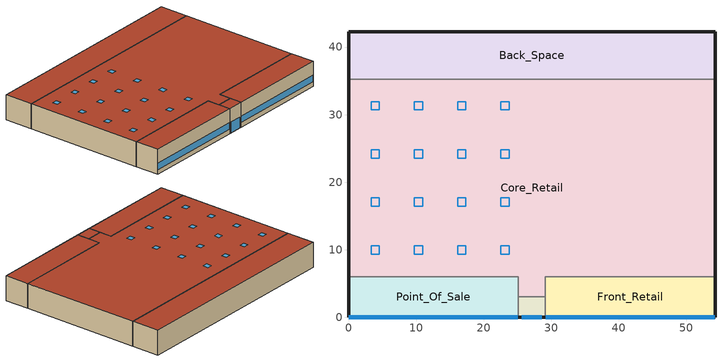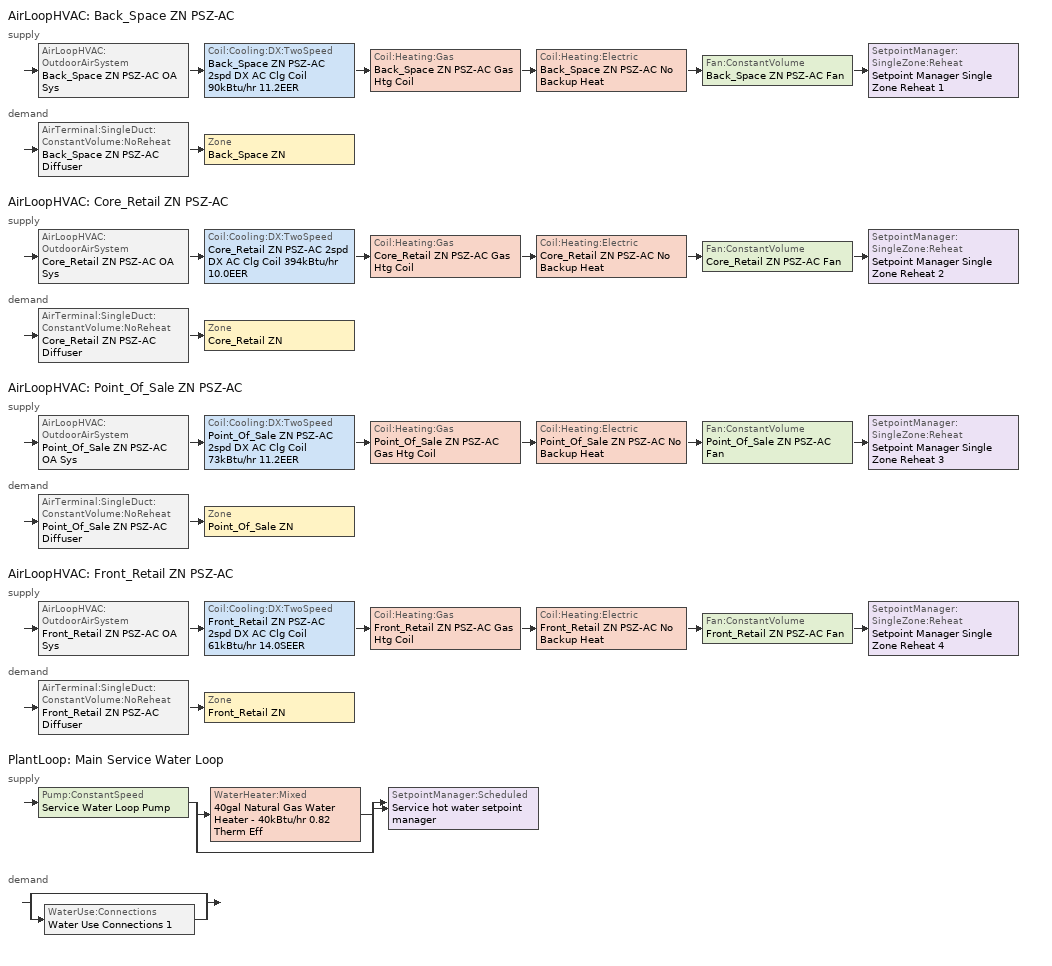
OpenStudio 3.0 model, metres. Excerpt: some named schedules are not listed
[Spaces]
Core_Retail
 floor ground: 54.27,35.27 54.27,6 29.14,6 29.14,3 25.14,3 25.14,6 0,6 0,35.27 z0
 wall outside: 54.27,6 54.27,35.27 / 0,35.27 0,6 z0:6.1
 wall to Back_Space: 54.27,35.27 0,35.27 z0:6.1
 wall to Front_Entry: 25.14,3 29.14,3 z0:6.1
 wall to Point_Of_Sale: 0,6 25.14,6 25.14,3 z0:6.1
 wall to Front_Retail: 29.14,3 29.14,6 54.27,6 z0:6.1
 roof outside: 29.14,3 29.14,6 54.27,6 54.27,35.27 0,35.27 0,6 25.14,6 25.14,3 z6.1
 skylight: 23.78,16.46 23.78,17.68 22.56,17.68 22.56,16.46 z6.1; 4.57,30.7 4.57,31.92 3.35,31.92 3.35,30.7 z6.1; 4.57,9.35 4.57,10.57 3.35,10.57 3.35,9.35 z6.1; 4.57,16.46 4.57,17.68 3.35,17.68 3.35,16.46 z6.1; 17.37,16.46 17.37,17.68 16.15,17.68 16.15,16.46 z6.1; 17.37,30.7 17.37,31.92 16.15,31.92 16.15,30.7 z6.1; 17.37,23.58 17.37,24.8 16.15,24.8 16.15,23.58 z6.1; 4.57,23.58 4.57,24.8 3.35,24.8 3.35,23.58 z6.1; 17.37,9.35 17.37,10.57 16.15,10.57 16.15,9.35 z6.1; 10.97,23.58 10.97,24.8 9.75,24.8 9.75,23.58 z6.1; 10.97,9.35 10.97,10.57 9.75,10.57 9.75,9.35 z6.1; 23.78,23.58 23.78,24.8 22.56,24.8 22.56,23.58 z6.1; 23.78,30.7 23.78,31.92 22.56,31.92 22.56,30.7 z6.1; 10.97,16.46 10.97,17.68 9.75,17.68 9.75,16.46 z6.1; 23.78,9.35 23.78,10.57 22.56,10.57 22.56,9.35 z6.1; 10.97,30.7 10.97,31.92 9.75,31.92 9.75,30.7 z6.1
Back_Space
 floor ground: 54.27,42.27 54.27,35.27 0,35.27 0,42.27 z0
 wall outside: 54.27,35.27 54.27,42.27 0,42.27 0,35.27 z0:6.1
 roof outside: 54.27,35.27 54.27,42.27 0,42.27 0,35.27 z6.1
Front_Retail
 floor ground: 54.27,6 54.27,0 29.14,0 29.14,6 z0
 wall outside: 29.14,0 54.27,0 54.27,6 z0:6.1
 wall to Front_Entry: 29.14,3 29.14,0 z0:6.1
 window: 29.19,0 54.22,0 z1.14:2.66
 roof outside: 54.27,0 54.27,6 29.14,6 29.14,0 z6.1
Point_Of_Sale
 floor ground: 25.14,6 25.14,0 0,0 0,6 z0
 wall outside: 0,6 0,0 25.14,0 z0:6.1
 wall to Front_Entry: 25.14,0 25.14,3 z0:6.1
 window: 0.05,0 25.09,0 z1.14:2.66
 roof outside: 25.14,0 25.14,6 0,6 0,0 z6.1
Front_Entry
 floor ground: 29.14,3 29.14,0 25.14,0 25.14,3 z0
 wall outside: 25.14,0 29.14,0 z0:6.1
 window: 25.64,0 28.64,0 z0.05:2.66
 roof outside: 29.14,0 29.14,3 25.14,3 25.14,0 z6.1
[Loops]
AirLoopHVAC 'Back_Space ZN PSZ-AC'
 supply: AirLoopHVAC:OutdoorAirSystem 'Back_Space ZN PSZ-AC OA Sys' > Coil:Cooling:DX:TwoSpeed 'Back_Space ZN PSZ-AC 2spd DX AC Clg Coil 90kBtu/hr 11.2EER' > Coil:Heating:Gas 'Back_Space ZN PSZ-AC Gas Htg Coil' > Coil:Heating:Electric 'Back_Space ZN PSZ-AC No Backup Heat' > Fan:ConstantVolume 'Back_Space ZN PSZ-AC Fan' > SetpointManager:SingleZone:Reheat 'Setpoint Manager Single Zone Reheat 1'
 demand: AirTerminal:SingleDuct:ConstantVolume:NoReheat 'Back_Space ZN PSZ-AC Diffuser' > Zone 'Back_Space ZN'
AirLoopHVAC 'Core_Retail ZN PSZ-AC'
 supply: AirLoopHVAC:OutdoorAirSystem 'Core_Retail ZN PSZ-AC OA Sys' > Coil:Cooling:DX:TwoSpeed 'Core_Retail ZN PSZ-AC 2spd DX AC Clg Coil 394kBtu/hr 10.0EER' > Coil:Heating:Gas 'Core_Retail ZN PSZ-AC Gas Htg Coil' > Coil:Heating:Electric 'Core_Retail ZN PSZ-AC No Backup Heat' > Fan:ConstantVolume 'Core_Retail ZN PSZ-AC Fan' > SetpointManager:SingleZone:Reheat 'Setpoint Manager Single Zone Reheat 2'
 demand: AirTerminal:SingleDuct:ConstantVolume:NoReheat 'Core_Retail ZN PSZ-AC Diffuser' > Zone 'Core_Retail ZN'
AirLoopHVAC 'Point_Of_Sale ZN PSZ-AC'
 supply: AirLoopHVAC:OutdoorAirSystem 'Point_Of_Sale ZN PSZ-AC OA Sys' > Coil:Cooling:DX:TwoSpeed 'Point_Of_Sale ZN PSZ-AC 2spd DX AC Clg Coil 73kBtu/hr 11.2EER' > Coil:Heating:Gas 'Point_Of_Sale ZN PSZ-AC Gas Htg Coil' > Coil:Heating:Electric 'Point_Of_Sale ZN PSZ-AC No Backup Heat' > Fan:ConstantVolume 'Point_Of_Sale ZN PSZ-AC Fan' > SetpointManager:SingleZone:Reheat 'Setpoint Manager Single Zone Reheat 3'
 demand: AirTerminal:SingleDuct:ConstantVolume:NoReheat 'Point_Of_Sale ZN PSZ-AC Diffuser' > Zone 'Point_Of_Sale ZN'
AirLoopHVAC 'Front_Retail ZN PSZ-AC'
 supply: AirLoopHVAC:OutdoorAirSystem 'Front_Retail ZN PSZ-AC OA Sys' > Coil:Cooling:DX:TwoSpeed 'Front_Retail ZN PSZ-AC 2spd DX AC Clg Coil 61kBtu/hr 14.0SEER' > Coil:Heating:Gas 'Front_Retail ZN PSZ-AC Gas Htg Coil' > Coil:Heating:Electric 'Front_Retail ZN PSZ-AC No Backup Heat' > Fan:ConstantVolume 'Front_Retail ZN PSZ-AC Fan' > SetpointManager:SingleZone:Reheat 'Setpoint Manager Single Zone Reheat 4'
 demand: AirTerminal:SingleDuct:ConstantVolume:NoReheat 'Front_Retail ZN PSZ-AC Diffuser' > Zone 'Front_Retail ZN'
PlantLoop 'Main Service Water Loop'
 supply: Pump:ConstantSpeed 'Service Water Loop Pump' > split
  | WaterHeater:Mixed '40gal Natural Gas Water Heater - 40kBtu/hr 0.82 Therm Eff'
  | bypass
  join > SetpointManager:Scheduled 'Service hot water setpoint manager'
 demand: split
  | bypass
  | WaterUse:Connections 'Water Use Connections 1'
[Site]
Denver Intl Ap: Latitude {deg}=39.83; Longitude {deg}=-104.65; Time Zone {hr}=-7; Elevation {m}=1650; Terrain=City
[Building]
-RetailStandalone-ASHRAE 169-2006-5B created: 2018-06-14 11:28:15 -0600: North Axis {deg}=0; Default Construction Set=90.1-2013 - Retail - ASHRAE 169-2006-5B; Standards Number of Stories=1; Standards Number of Above Ground Stories=1; Standards Building Type=RetailStandalone
[Site:WaterMainsTemperature]
Calculation Method=Correlation; Annual Average Outdoor Air Temperature {C}=11.15; Maximum Difference In Monthly Average Outdoor Air Temperatures {deltaC}=26.2
[Site:GroundTemperature:BuildingSurface]
20.67, 20.66, 20.66, 20.68, 20.72, 22.97, 23.34, 23.43, 23.44, 21.18, 20.87, 20.75
[ClimateZones]
Climate Zone Value 1=5B; Climate Zone Institution Name 2=CEC; Climate Zone Document Name 2=California Climate Zone Descriptions; Climate Zone Document Year 2=1995; Climate Zone Value 2=16
[SizingPeriod:DesignDay] Barometric Pressure {Pa}=81198; Sky Clearness=0; Rain Indicator=0; Snow Indicator=0; Day of Month=21; Humidity Indicating Type=Wetbulb; Dry-Bulb Temperature Range Modifier Type=DefaultMultipliers
Name | Maximum Dry-Bulb Temperature {C} | Daily Dry-Bulb Temperature Range {deltaC} | Humidity Indicating Conditions at Maximum Dry-Bulb | Wind Speed {m/s} | Wind Direction {deg} | Month | Day Type | Daylight Saving Time Indicator | Solar Model Indicator | ASHRAE Taub | ASHRAE Taud
Denver Centennial  Golden   N Ann Htg 99.6% Condns DB | -18.8 | 0 | -18.8 | 3 | 340 | 12 | WinterDesignDay | 0 | ASHRAEClearSky
Denver Centennial  Golden   N Ann Clg .4% Condns DB=>MWB | 33 | 15.2 | 15.7 | 4.9 | 0 | 7 | SummerDesignDay | 1 | ASHRAETau | 0.424 | 2.025
[Material:NoMass] Thermal Absorptance=0.9; Solar Absorptance=0.7
Name | Roughness | Thermal Resistance {m2-K/W} | Visible Absorptance
CP02 CARPET PAD | VeryRough | 0.21648 | 0.8
Typical Insulation R-14.97 | Smooth | 2.63723 | 0.7
Typical Carpet Pad | Smooth | 0.21648 | 0.8
Typical Insulation R-8.72 | Smooth | 1.53614 | 0.7
Typical Insulation R-30.13 | Smooth | 5.30668 | 0.7
Typical Insulation R-1.15 | Smooth | 0.202509 | 0.7
Typical Insulation R-1.15 1 | Smooth | 0.202527 | 0.7
[Material]
Name | Roughness | Thickness {m} | Conductivity {W/m-K} | Density {kg/m3} | Specific Heat {J/kg-K} | Thermal Absorptance | Solar Absorptance | Visible Absorptance
100mm Normalweight concrete floor | MediumSmooth | 0.1016 | 2.31 | 2322 | 832
G01 13mm gypsum board | Smooth | 0.0127 | 0.16 | 800 | 1090 | 0.9 | 0.7 | 0.5
4 in. Normalweight Concrete Floor | MediumRough | 0.1016 | 2.31 | 2322 | 832 | 0.9 | 0.7 | 0.7
1IN Stucco | Smooth | 0.0253 | 0.6918 | 1858 | 837 | 0.9 | 0.7 | 0.92
8IN CONCRETE HW RefBldg | Rough | 0.2032 | 1.311 | 2240 | 836.8 | 0.9 | 0.7 | 0.7
1/2IN Gypsum | Smooth | 0.0127 | 0.16 | 784.9 | 830 | 0.9 | 0.4 | 0.4
Roof Membrane | VeryRough | 0.0095 | 0.16 | 1121.29 | 1460 | 0.9 | 0.7 | 0.7
Metal Roof Surface; F08 Metal surface | Smooth | 0.0008 | 45.28 | 7824 | 500 | 0.9 | 0.7 | 0.7
8 in. Normalweight Concrete Floor | MediumRough | 0.2032 | 2.31 | 2322 | 832 | 0.9 | 0.7 | 0.7
8 in. Concrete Block Basement Wall | MediumRough | 0.2032 | 1.326 | 1842 | 912 | 0.9 | 0.7 | 0.7
G05 25mm wood | MediumSmooth | 0.0254 | 0.15 | 608 | 1630 | 0.9 | 0.5 | 0.5
Std Wood 6inch | MediumSmooth | 0.15 | 0.12 | 540 | 1210 | 0.9 | 0.7 | 0.7
[Construction]
Typical Insulated Exterior Mass Floor R-17.54: Typical Insulation R-14.97, 4 in. Normalweight Concrete Floor, Typical Carpet Pad
Typical Insulated Exterior Mass Wall R-11.11: 1IN Stucco, 8IN CONCRETE HW RefBldg, Typical Insulation R-8.72, 1/2IN Gypsum
Typical IEAD Roof R-31.25: Roof Membrane, Typical Insulation R-30.13, Metal Roof Surface
Typical Interior Floor: 100mm Normalweight concrete floor, CP02 CARPET PAD
Typical Interior Wall: G01 13mm gypsum board, G01 13mm gypsum board
Typical Interior Ceiling: CP02 CARPET PAD, 100mm Normalweight concrete floor
Typical Insulated Carpeted 8in Slab Floor: 8 in. Normalweight Concrete Floor, Typical Carpet Pad
Typical Insulated Basement Mass Wall: 8 in. Concrete Block Basement Wall
U 0.42 SHGC 0.40 Dbl LoE (e2-.1) Tint 6mm/6mm Air: LoE TINT 6MM, AIR 6MM, CLEAR 6MM
Typical Insulated Metal Door R-2.0: F08 Metal surface, Typical Insulation R-1.15
Typical Overhead Door R-2.0: Typical Insulation R-1.15 1
Window_U_0.50_SHGC_0.40_Skylight_Frame_Width_0.430_in: Glass_2052_LayerAvg, Gap_1_W_0_0038, Glass_2027F_LayerAvg
Typical Interior Window: Clear 3mm
Typical Interior Door; Typical Interior Partition: G05 25mm wood
InteriorFurnishings: Std Wood 6inch
[DefaultConstructionSet]
90.1-2013 - Retail - ASHRAE 169-2006-5B: Default Exterior Surface Constructions=Default Surface Constructions 1; Default Interior Surface Constructions=Default Surface Constructions 2; Default Ground Contact Surface Constructions=Default Surface Constructions 3; Default Exterior SubSurface Constructions=Default Sub Surface Constructions 1; Default Interior SubSurface Constructions=Default Sub Surface Constructions 2; Interior Partition Construction=Typical Interior Partition
[DefaultSurfaceConstructions]
Name | Floor Construction | Wall Construction | Roof Ceiling Construction
Default Surface Constructions 1 | Typical Insulated Exterior Mass Floor R-17.54 | Typical Insulated Exterior Mass Wall R-11.11 | Typical IEAD Roof R-31.25
Default Surface Constructions 2 | Typical Interior Floor | Typical Interior Wall | Typical Interior Ceiling
Default Surface Constructions 3 | Typical Insulated Carpeted 8in Slab Floor | Typical Insulated Basement Mass Wall
[DefaultSubSurfaceConstructions]
Name | Fixed Window Construction | Operable Window Construction | Door Construction | Overhead Door Construction | Skylight Construction | Tubular Daylight Dome Construction | Tubular Daylight Diffuser Construction
Default Sub Surface Constructions 1 | U 0.42 SHGC 0.40 Dbl LoE (e2-.1) Tint 6mm/6mm Air | U 0.42 SHGC 0.40 Dbl LoE (e2-.1) Tint 6mm/6mm Air | Typical Insulated Metal Door R-2.0 | Typical Overhead Door R-2.0 | Window_U_0.50_SHGC_0.40_Skylight_Frame_Width_0.430_in | Typical Interior Window | Typical Interior Window
Default Sub Surface Constructions 2 | Typical Interior Window | Typical Interior Window | Typical Interior Door
[WindowMaterial:Glazing] Optical Data Type=SpectralAverage; Infrared Transmittance at Normal Incidence=0; Dirt Correction Factor for Solar and Visible Transmittance=1; Solar Diffusing=No
Name | Thickness {m} | Solar Transmittance at Normal Incidence | Front Side Solar Reflectance at Normal Incidence | Back Side Solar Reflectance at Normal Incidence | Visible Transmittance at Normal Incidence | Front Side Visible Reflectance at Normal Incidence | Back Side Visible Reflectance at Normal Incidence | Front Side Infrared Hemispherical Emissivity | Back Side Infrared Hemispherical Emissivity | Conductivity {W/m-K}
LoE TINT 6MM | 0.006 | 0.36 | 0.093 | 0.2 | 0.5 | 0.035 | 0.054 | 0.84 | 0.1 | 0.9
CLEAR 6MM | 0.006 | 0.775 | 0.071 | 0.071 | 0.881 | 0.08 | 0.08 | 0.84 | 0.84 | 0.9
Glass_2052_LayerAvg | 0.00837 | 0.507767 | 0.054228 | 0.0544931 | 0.586833 | 0.05805 | 0.058397 | 0.84 | 0.84 | 1
Glass_2027F_LayerAvg | 0.004 | 0.369744 | 0.470069 | 0.340935 | 0.765222 | 0.0546 | 0.073741 | 0.03675 | 0.84 | 1
Clear 3mm | 0.003 | 0.837 | 0.075 | 0.075 | 0.898 | 0.081 | 0.081 | 0.84 | 0.84 | 0.9
[WindowMaterial:Gas] Gas Type=Air
Name | Thickness {m}
AIR 6MM | 0.0063
Gap_1_W_0_0038 | 0.0038
[Space] Building Story=Building Story 1; Part of Total Floor Area=Yes
Name | Space Type | Thermal Zone
Core_Retail | Retail Retail | Core_Retail ZN
Back_Space | Retail Back_Space | Back_Space ZN
Front_Retail | Retail Retail | Front_Retail ZN
Point_Of_Sale | Retail Point_of_Sale | Point_Of_Sale ZN
Front_Entry | Retail Entry | Front_Entry ZN
[BuildingStory]
Building Story 1: Nominal Z Coordinate {m}=0
[SpaceType] Standards Building Type=Retail
Name | Default Schedule Set | Design Specification Outdoor Air Object | Standards Space Type
Retail Back_Space | Retail Back_Space Schedule Set | Retail Back_Space Ventilation | Back_Space
Retail Entry | Retail Entry Schedule Set | Retail Entry Ventilation | Entry
Retail Point_of_Sale | Retail Point_of_Sale Schedule Set | Retail Point_of_Sale Ventilation | Point_of_Sale
Retail Retail | Retail Retail Schedule Set | Retail Retail Ventilation | Retail
[People:Definition] Number of People Calculation Method=People/Area; People per Space Floor Area {person/m2}=0.161459; Fraction Radiant=0.3
Retail Back_Space People Definition; Retail Entry People Definition; Retail Point_of_Sale People Definition; Retail Retail People Definition
[People] Work Efficiency Schedule=Work Efficiency Schedule; Clothing Insulation Schedule=Clothing Schedule; Air Velocity Schedule=Air Velocity Schedule; Multiplier=1
Name | People Definition | Space or SpaceType
Retail Back_Space People | Retail Back_Space People Definition | Retail Back_Space
Retail Entry People | Retail Entry People Definition | Retail Entry
Retail Point_of_Sale People | Retail Point_of_Sale People Definition | Retail Point_of_Sale
Retail Retail People | Retail Retail People Definition | Retail Retail
[Lights:Definition] Design Level Calculation Method=Watts/Area; Fraction Radiant=0.7; Fraction Visible=0.2
Name | Watts per Space Floor Area {W/m2}
Retail Back_Space Lights Definition | 7.56703
Retail Entry Lights Definition | 9.68752
Retail Point_of_Sale Lights Definition; Retail Retail Lights Definition | 15.5
[Lights] Fraction Replaceable=1
Name | Lights Definition | Space or SpaceType
Retail Back_Space Lights | Retail Back_Space Lights Definition | Retail Back_Space
Retail Entry Lights | Retail Entry Lights Definition | Retail Entry
Retail Point_of_Sale Lights | Retail Point_of_Sale Lights Definition | Retail Point_of_Sale
Retail Retail Lights | Retail Retail Lights Definition | Retail Retail
[ElectricEquipment:Definition] Design Level Calculation Method=Watts/Area; Fraction Radiant=0.5
Name | Watts per Space Floor Area {W/m2}
Retail Back_Space Elec Equip Definition | 8.07293
Retail Point_of_Sale Elec Equip Definition | 21.5278
Retail Retail Elec Equip Definition | 3.22917
[ElectricEquipment]
Name | Electric Equipment Definition | Space or SpaceType
Retail Back_Space Elec Equip | Retail Back_Space Elec Equip Definition | Retail Back_Space
Retail Point_of_Sale Elec Equip | Retail Point_of_Sale Elec Equip Definition | Retail Point_of_Sale
Retail Retail Elec Equip | Retail Retail Elec Equip Definition | Retail Retail
[DesignSpecification:OutdoorAir] Outdoor Air Method=Sum
Name | Outdoor Air Flow per Person {m3/s-person} | Outdoor Air Flow per Floor Area {m3/s-m2} | Outdoor Air Flow Rate {m3/s} | Outdoor Air Flow Air Changes per Hour {1/hr}
Retail Back_Space Ventilation | 0 | 0.0006096 | 0 | 0
Retail Entry Ventilation | 0.00353961 | 0.0006096
Retail Point_of_Sale Ventilation; Retail Retail Ventilation | 0 | 0.0011811 | 0 | 0
[DefaultScheduleSet] Number of People Schedule=RetailStandalone BLDG_OCC_SCH_2010; People Activity Level Schedule=RetailStandalone ACTIVITY_SCH; Electric Equipment Schedule=RetailStandalone BLDG_EQUIP_SCH_2013; Infiltration Schedule=RetailStandalone INFIL_SCH_PNNL
Name | Lighting Schedule
Retail Back_Space Schedule Set | RetailStandalone BLDG_LIGHT_BACK_SCH_2013
Retail Entry Schedule Set | RetailStandalone BLDG_LIGHT_ENTRY_SCH_2013
Retail Point_of_Sale Schedule Set; Retail Retail Schedule Set | RetailStandalone BLDG_LIGHT_SCH_2013
[ThermostatSetpoint:DualSetpoint]
Name | Heating Setpoint Temperature Schedule | Cooling Setpoint Temperature Schedule
Retail Back_Space Thermostat 1; Retail Point_of_Sale Thermostat 1 | RetailStandalone HTGSETP_SCH_NO_OPTIMUM | RetailStandalone CLGSETP_SCH_NO_SETBACK
Retail Retail Thermostat 1; Retail Retail Thermostat 2 | RetailStandalone HTGSETP_SCH_YES_OPTIMUM | RetailStandalone CLGSETP_SCH_YES_OPTIMUM
Retail Entry Thermostat 1 | RetailStandalone HTGSETP_SCH_FrontEntry_STD2013 | RetailStandalone FRONT_ENTRY_COOLING
[SpaceInfiltration:DesignFlowRate]
Name | Space or SpaceType | Schedule | Design Flow Rate Calculation Method | Flow per Exterior Surface Area {m3/s-m2} | Constant Term Coefficient | Temperature Term Coefficient | Velocity Term Coefficient | Velocity Squared Term Coefficient | Design Flow Rate {m3/s}
Back_Space Infiltration | Back_Space | RetailStandalone INFIL_SCH_PNNL | Flow/ExteriorArea | 0.000297767 | 0 | 0 | 0.224 | 0
Core_Retail Infiltration | Core_Retail | RetailStandalone INFIL_SCH_PNNL | Flow/ExteriorArea | 0.000103844 | 0 | 0 | 0.224 | 0
Front_Entry Infiltration | Front_Entry | RetailStandalone INFIL_SCH_PNNL | Flow/ExteriorArea | 0.000381719 | 0 | 0 | 0.224 | 0
Front_Retail Infiltration | Front_Retail | RetailStandalone INFIL_SCH_PNNL | Flow/ExteriorArea | 0.000317386 | 0 | 0 | 0.224 | 0
Point_Of_Sale Infiltration | Point_Of_Sale | RetailStandalone INFIL_SCH_PNNL | Flow/ExteriorArea | 0.000317386 | 0 | 0 | 0.224 | 0
Entry door Infiltration | Front_Entry | RetailStandalone INFIL_Door_Opening_SCH | Flow/Space |  |  |  |  |  | 1.41867
[InternalMass:Definition]
Internal Mass Definition 1: Construction=InteriorFurnishings; Design Level Calculation Method=SurfaceArea/Area; Surface Area per Space Floor Area=2
[InternalMass] Internal Mass Definition=Internal Mass Definition 1; Multiplier=1
Name | Space or SpaceType
Back_Space Mass | Back_Space
Core_Retail Mass | Core_Retail
Point_Of_Sale Mass | Point_Of_Sale
Front_Retail Mass | Front_Retail
Front_Entry Mass | Front_Entry
[ThermalZone] Use Ideal Air Loads=No
Name | Thermostat | Primary Daylighting Control | Fraction of Zone Controlled by Primary Daylighting Control | Secondary Daylighting Control | Fraction of Zone Controlled by Secondary Daylighting Control
Back_Space ZN | Retail Back_Space Thermostat 1
Core_Retail ZN | Retail Retail Thermostat 1 | Core_Retail Daylt Sensor 1 | 0.515
Front_Entry ZN | Retail Entry Thermostat 1
Front_Retail ZN | Retail Retail Thermostat 2 | Front_Retail Daylt Sensor 1 | 0.443 | Front_Retail Daylt Sensor 2 | 0.443
Point_Of_Sale ZN | Retail Point_of_Sale Thermostat 1 | Point_Of_Sale Daylt Sensor 1 | 0.443 | Point_Of_Sale Daylt Sensor 2 | 0.443
[Sizing:Zone] Zone Cooling Design Supply Air Temperature Input Method=SupplyAirTemperature; Zone Cooling Design Supply Air Temperature Difference {deltaC}=11.11; Zone Heating Design Supply Air Temperature Input Method=SupplyAirTemperature; Zone Heating Design Supply Air Temperature Difference {deltaC}=11.11; Zone Heating Design Supply Air Humidity Ratio {kg-H2O/kg-air}=0.008; Cooling Design Air Flow Method=DesignDay; Heating Design Air Flow Method=DesignDay; Account for Dedicated Outdoor Air System=No; Dedicated Outdoor Air System Control Strategy=NeutralSupplyAir; Dedicated Outdoor Air Low Setpoint Temperature for Design {C}=autosize; Dedicated Outdoor Air High Setpoint Temperature for Design {C}=autosize
Name | Zone Cooling Design Supply Air Temperature {C} | Zone Heating Design Supply Air Temperature {C} | Zone Cooling Design Supply Air Humidity Ratio {kg-H2O/kg-air}
Back_Space ZN; Core_Retail ZN; Front_Retail ZN; Point_Of_Sale ZN | 12.8 | 40 | 0.0085
Front_Entry ZN | 14 | 50 | 0.008
[Zone equipment]
Back_Space ZN: Back_Space ZN PSZ-AC Diffuser
Core_Retail ZN: Core_Retail ZN PSZ-AC Diffuser
Front_Entry ZN: Front_Entry ZN UnitHeater
Front_Retail ZN: Front_Retail ZN PSZ-AC Diffuser
Point_Of_Sale ZN: Point_Of_Sale ZN PSZ-AC Diffuser
[AirLoopHVAC] Availability Schedule=RetailStandalone HVACOperationSchd; Design Supply Air Flow Rate {m3/s}=AutoSize
Back_Space ZN PSZ-AC; Core_Retail ZN PSZ-AC; Point_Of_Sale ZN PSZ-AC; Front_Retail ZN PSZ-AC
[Sizing:System] Type of Load to Size On=Sensible; Design Outdoor Air Flow Rate {m3/s}=Autosize; Central Heating Maximum System Air Flow Ratio=1; Preheat Design Temperature {C}=7; Preheat Design Humidity Ratio {kg-H2O/kg-Air}=0.008; Precool Design Temperature {C}=12.8; Precool Design Humidity Ratio {kg-H2O/kg-Air}=0.008; Central Cooling Design Supply Air Temperature {C}=12.8; Central Heating Design Supply Air Temperature {C}=40; Sizing Option=Coincident; 100% Outdoor Air in Cooling=No; 100% Outdoor Air in Heating=No; Central Cooling Design Supply Air Humidity Ratio {kg-H2O/kg-Air}=0.0085; Central Heating Design Supply Air Humidity Ratio {kg-H2O/kg-Air}=0.008; Cooling Design Air Flow Method=DesignDay; Cooling Design Air Flow Rate {m3/s}=0; Heating Design Air Flow Method=DesignDay; Heating Design Air Flow Rate {m3/s}=0; System Outdoor Air Method=ZoneSum; Zone Maximum Outdoor Air Fraction=1; Cooling Supply Air Flow Rate Per Floor Area {m3/s-m2}=0.00996765; Cooling Fraction of Autosized Cooling Supply Air Flow Rate=1; Cooling Supply Air Flow Rate Per Unit Cooling Capacity {m3/s-W}=3.94755e-05; Heating Supply Air Flow Rate Per Floor Area {m3/s-m2}=0.00996765; Heating Fraction of Autosized Heating Supply Air Flow Rate=1; Heating Fraction of Autosized Cooling Supply Air Flow Rate=1; Heating Supply Air Flow Rate Per Unit Heating Capacity {m3/s-W}=3.15882e-05; Cooling Design Capacity Method=CoolingDesignCapacity; Cooling Design Capacity {W}=autosize; Cooling Design Capacity Per Floor Area {W/m2}=234.7; Fraction of Autosized Cooling Design Capacity=1; Heating Design Capacity Method=HeatingDesignCapacity; Heating Design Capacity {W}=autosize; Heating Design Capacity Per Floor Area {W/m2}=157; Fraction of Autosized Heating Design Capacity=1; Central Cooling Capacity Control Method=OnOff
Back_Space ZN PSZ-AC; Core_Retail ZN PSZ-AC; Point_Of_Sale ZN PSZ-AC; Front_Retail ZN PSZ-AC
[SetpointManager:SingleZone:Reheat] Minimum Supply Air Temperature {C}=10; Maximum Supply Air Temperature {C}=50
Name | Control Zone
Setpoint Manager Single Zone Reheat 1 | Back_Space ZN
Setpoint Manager Single Zone Reheat 2 | Core_Retail ZN
Setpoint Manager Single Zone Reheat 3 | Point_Of_Sale ZN
Setpoint Manager Single Zone Reheat 4 | Front_Retail ZN
[Fan:ConstantVolume] Maximum Flow Rate {m3/s}=AutoSize
Name | Availability Schedule | Fan Total Efficiency | Pressure Rise {Pa} | Motor Efficiency
Back_Space ZN PSZ-AC Fan | RetailStandalone HVACOperationSchd | 0.58175 | 622.722 | 0.895
Core_Retail ZN PSZ-AC Fan | RetailStandalone HVACOperationSchd | 0.6006 | 1018.77 | 0.924
Point_Of_Sale ZN PSZ-AC Fan; Front_Retail ZN PSZ-AC Fan | RetailStandalone HVACOperationSchd | 0.56225 | 622.722 | 0.865
Front_Entry ZN UnitHeater Fan | RetailStandalone FrontEntry_FanSched | 0.385 | 622.722 | 0.7
[Coil:Heating:Gas] Gas Burner Efficiency=0.8; Nominal Capacity {W}=AutoSize; Parasitic Electric Load {W}=0; Parasitic Gas Load {W}=0
Name | Availability Schedule
Back_Space ZN PSZ-AC Gas Htg Coil; Core_Retail ZN PSZ-AC Gas Htg Coil; Point_Of_Sale ZN PSZ-AC Gas Htg Coil; Front_Retail ZN PSZ-AC Gas Htg Coil | Always On Discrete
Front_Entry ZN UnitHeater Gas Htg Coil | RetailStandalone FrontEntry_FanSched
[Coil:Heating:Electric] Availability Schedule=Always Off Discrete; Nominal Capacity {W}=0
Back_Space ZN PSZ-AC No Backup Heat; Core_Retail ZN PSZ-AC No Backup Heat; Point_Of_Sale ZN PSZ-AC No Backup Heat; Front_Retail ZN PSZ-AC No Backup Heat
[Coil:Cooling:DX:TwoSpeed] Availability Schedule=Always On Discrete; Rated High Speed Total Cooling Capacity {W}=Autosize; Rated High Speed Sensible Heat Ratio=Autosize; Rated High Speed Air Flow Rate {m3/s}=Autosize; Total Cooling Capacity Function of Temperature Curve=PSZ-AC_Unitary_PackagecoolCapFT; Total Cooling Capacity Function of Flow Fraction Curve=PSZ-AC_Unitary_PackagecoolFFF; Energy Input Ratio Function of Temperature Curve=PSZ-AC DX Unitary Package EIRFT; Energy Input Ratio Function of Flow Fraction Curve=PSZ-AC_Unitary_PackagecoolEIRFFF; Part Load Fraction Correlation Curve=PSZ-AC_Unitary_PackagecoolPLR; Rated Low Speed Total Cooling Capacity {W}=Autosize; Rated Low Speed Sensible Heat Ratio=0.69; Low Speed Total Cooling Capacity Function of Temperature Curve=PSZ-AC_Unitary_PackagecoolCapFT; Low Speed Energy Input Ratio Function of Temperature Curve=PSZ-AC DX Unitary Package EIRFT; Condenser Type=AirCooled; High Speed Evaporative Condenser Effectiveness=0; High Speed Evaporative Condenser Air Flow Rate {m3/s}=Autosize; High Speed Evaporative Condenser Pump Rated Power Consumption {W}=Autosize; Low Speed Evaporative Condenser Effectiveness=0; Low Speed Evaporative Condenser Air Flow Rate {m3/s}=Autosize; Low Speed Evaporative Condenser Pump Rated Power Consumption {W}=Autosize; Basin Heater Capacity {W/K}=10; Basin Heater Setpoint Temperature {C}=2
Name | Rated High Speed COP {W/W} | Rated Low Speed COP {W/W}
Back_Space ZN PSZ-AC 2spd DX AC Clg Coil 90kBtu/hr 11.2EER | 3.86497 | 3.86497
Core_Retail ZN PSZ-AC 2spd DX AC Clg Coil 394kBtu/hr 10.0EER | 3.68868 | 3.68868
Point_Of_Sale ZN PSZ-AC 2spd DX AC Clg Coil 73kBtu/hr 11.2EER | 3.84987 | 3.84987
Front_Retail ZN PSZ-AC 2spd DX AC Clg Coil 61kBtu/hr 14.0SEER | 3.8248 | 3.8248
[Controller:OutdoorAir] Minimum Outdoor Air Flow Rate {m3/s}=0; Maximum Outdoor Air Flow Rate {m3/s}=Autosize; Economizer Control Type=DifferentialDryBulb; Economizer Control Action Type=ModulateFlow; Lockout Type=NoLockout; Minimum Limit Type=FixedMinimum; Minimum Outdoor Air Schedule=RetailStandalone HVACOperationSchd; Maximum Fraction of Outdoor Air Schedule=RetailStandalone PSZ_Econ_MaxOAFrac_Sch; High Humidity Control=No; Heat Recovery Bypass Control Type=BypassWhenWithinEconomizerLimits
Name | Controller Mechanical Ventilation
Back_Space ZN PSZ-AC OA Sys Controller | Controller Mechanical Ventilation 1
Core_Retail ZN PSZ-AC OA Sys Controller | Controller Mechanical Ventilation 2
Point_Of_Sale ZN PSZ-AC OA Sys Controller | Controller Mechanical Ventilation 3
Front_Retail ZN PSZ-AC OA Sys Controller | Controller Mechanical Ventilation 4
[Controller:MechanicalVentilation] Availability Schedule=Always On Discrete; System Outdoor Air Method=ZoneSum
Controller Mechanical Ventilation 1; Controller Mechanical Ventilation 2; Controller Mechanical Ventilation 3; Controller Mechanical Ventilation 4
[AirLoopHVAC:OutdoorAirSystem]
Name | Controller
Back_Space ZN PSZ-AC OA Sys | Back_Space ZN PSZ-AC OA Sys Controller
Core_Retail ZN PSZ-AC OA Sys | Core_Retail ZN PSZ-AC OA Sys Controller
Point_Of_Sale ZN PSZ-AC OA Sys | Point_Of_Sale ZN PSZ-AC OA Sys Controller
Front_Retail ZN PSZ-AC OA Sys | Front_Retail ZN PSZ-AC OA Sys Controller
[AvailabilityManager:NightCycle] Applicability Schedule=Always On Discrete; Control Type=CycleOnAny; Thermostat Tolerance {deltaC}=1; Cycling Run Time {s}=3600
Availability Manager Night Cycle 1; Availability Manager Night Cycle 2; Availability Manager Night Cycle 3; Availability Manager Night Cycle 4
[AirTerminal:SingleDuct:ConstantVolume:NoReheat] Maximum Air Flow Rate {m3/s}=AutoSize
Name | Availability Schedule
Back_Space ZN PSZ-AC Diffuser; Core_Retail ZN PSZ-AC Diffuser; Point_Of_Sale ZN PSZ-AC Diffuser | Always On Discrete
Front_Retail ZN PSZ-AC Diffuser | Always On Discrete hvac_library
[ZoneHVAC:UnitHeater]
Front_Entry ZN UnitHeater: Availability Schedule=RetailStandalone FrontEntry_FanSched; Supply Air Fan=Front_Entry ZN UnitHeater Fan; Maximum Supply Air Flow Rate {m3/s}=autosize; Fan Control Type=OnOff; Heating Coil=Front_Entry ZN UnitHeater Gas Htg Coil; Maximum Hot Water Flow Rate {m3/s}=autosize; Minimum Hot Water Flow Rate {m3/s}=0; Heating Convergence Tolerance=0.001
[PlantLoop]
Main Service Water Loop: Glycol Concentration=0; Maximum Loop Temperature {C}=60; Minimum Loop Temperature {C}=10; Plant Loop Volume {m3}=Autocalculate; Load Distribution Scheme=Optimal
[Sizing:Plant]
Main Service Water Loop: Loop Type=Heating; Design Loop Exit Temperature {C}=60; Loop Design Temperature Difference {deltaC}=5; Sizing Option=NonCoincident; Zone Timesteps in Averaging Window=1; Coincident Sizing Factor Mode=None
[SetpointManager:Scheduled]
Service hot water setpoint manager: Control Variable=Temperature; Schedule=Service Water Loop Temp - 140F
[Pump:ConstantSpeed]
Service Water Loop Pump: Rated Flow Rate {m3/s}=autosize; Rated Pump Head {Pa}=0.001; Rated Power Consumption {W}=autosize; Motor Efficiency=0.7; Fraction of Motor Inefficiencies to Fluid Stream=0; Pump Control Type=Intermittent; Design Power Sizing Method=PowerPerFlowPerPressure; Design Electric Power per Unit Flow Rate {W/(m3/s)}=348701.1; Design Shaft Power per Unit Flow Rate per Unit Head {W-s/m3-Pa}=1.28205
[WaterHeater:Mixed]
40gal Natural Gas Water Heater - 40kBtu/hr 0.82 Therm Eff: Tank Volume {m3}=0.151416; Setpoint Temperature Schedule=Service Water Loop Temp - 140F; Deadband Temperature Difference {deltaC}=2; Maximum Temperature Limit {C}=82.2222; Heater Control Type=Cycle; Heater Maximum Capacity {W}=11722.8; Heater Fuel Type=NaturalGas; Heater Thermal Efficiency=0.82; Off Cycle Parasitic Fuel Consumption Rate {W}=1860.12; Off Cycle Parasitic Fuel Type=NaturalGas; Off Cycle Parasitic Heat Fraction to Tank=0.8; On Cycle Parasitic Fuel Consumption Rate {W}=1860.12; On Cycle Parasitic Fuel Type=NaturalGas; On Cycle Parasitic Heat Fraction to Tank=0; Ambient Temperature Indicator=Schedule; Ambient Temperature Schedule=Water Heater Ambient Temp Schedule - 70F; Off Cycle Loss Coefficient to Ambient Temperature {W/K}=2.26235; On Cycle Loss Coefficient to Ambient Temperature {W/K}=2.26235; Use Side Effectiveness=1; Source Side Effectiveness=1; Use Side Design Flow Rate {m3/s}=autosize; Source Side Design Flow Rate {m3/s}=autosize; Indirect Water Heating Recovery Time {hr}=1.5; Source Side Flow Control Mode=IndirectHeatPrimarySetpoint
[WaterUse:Connections]
Water Use Connections 1: Water Use Equipment Name 1=Main Service Water Use 0.3gal/min
[WaterUse:Equipment:Definition]
Main Service Water Use Def 0.3gal/min: Peak Flow Rate {m3/s}=1.89271e-05; Target Temperature Schedule=Mixed Water At Faucet Temp - 120F; Sensible Fraction Schedule=Fraction Sensible - 0.2; Latent Fraction Schedule=Fraction Latent - 0.05
[WaterUse:Equipment]
Main Service Water Use 0.3gal/min: Water Use Equipment Definition=Main Service Water Use Def 0.3gal/min; Flow Rate Fraction Schedule=RetailStandalone BLDG_SWH_SCH
[Exterior:Lights:Definition]
Name | Design Level {W}
Occ Sensing Exterior Lights Def | 4365.06
NonDimming Exterior Lights Def | 379.58
[Exterior:Lights] Control Option=AstronomicalClock
Name | Exterior Lights Definition | Schedule
Occ Sensing Exterior Lights Def | Occ Sensing Exterior Lights Def | RetailStandalone Exterior_lighting_schedule_b
NonDimming Exterior Lights Def | NonDimming Exterior Lights Def | RetailStandalone Exterior_lighting_schedule_a
[Daylighting:Control] Position Z-Coordinate {m}=0.762; Lighting Control Type=Stepped; Minimum Input Power Fraction for Continuous Dimming Control=0.3; Minimum Light Output Fraction for Continuous Dimming Control=0.2; Number of Stepped Control Steps=3; Probability Lighting will be Reset When Needed in Manual Stepped Control=1; Maximum Allowable Discomfort Glare Index=22
Name | Space | Position X-Coordinate {m} | Position Y-Coordinate {m} | Illuminance Setpoint {lux}
Core_Retail Daylt Sensor 1 | Core_Retail | 3.9624 | 3.9624 | 550
Front_Retail Daylt Sensor 1 | Front_Retail | 12.5675 | 1.7556 | 550
Front_Retail Daylt Sensor 2 | Front_Retail | 12.5675 | 3.5378 | 550
Point_Of_Sale Daylt Sensor 1 | Point_Of_Sale | 12.5675 | 1.7556 | 375
Point_Of_Sale Daylt Sensor 2 | Point_Of_Sale | 12.5675 | 3.5378 | 375
[Schedule:Ruleset]
Name | Default Day Schedule | Summer Design Day Schedule | Winter Design Day Schedule
Clothing Schedule | Clothing Schedule Default Winter Clothes
Air Velocity Schedule | Air Velocity Schedule Default
Work Efficiency Schedule | Work Efficiency Schedule Default
RetailStandalone BLDG_OCC_SCH_2010 | RetailStandalone BLDG_OCC_SCH_2010 Default | RetailStandalone BLDG_OCC_SCH_2010 Summer Design Day | RetailStandalone BLDG_OCC_SCH_2010 Winter Design Day
RetailStandalone ACTIVITY_SCH | RetailStandalone ACTIVITY_SCH Default | RetailStandalone ACTIVITY_SCH Summer Design Day | RetailStandalone ACTIVITY_SCH Winter Design Day
RetailStandalone BLDG_LIGHT_BACK_SCH_2013 | RetailStandalone BLDG_LIGHT_BACK_SCH_2013 Default | RetailStandalone BLDG_LIGHT_BACK_SCH_2013 Summer Design Day | RetailStandalone BLDG_LIGHT_BACK_SCH_2013 Winter Design Day
RetailStandalone BLDG_EQUIP_SCH_2013 | RetailStandalone BLDG_EQUIP_SCH_2013 Default | RetailStandalone BLDG_EQUIP_SCH_2013 Summer Design Day | RetailStandalone BLDG_EQUIP_SCH_2013 Winter Design Day
RetailStandalone INFIL_SCH_PNNL | RetailStandalone INFIL_SCH_PNNL Default | RetailStandalone INFIL_SCH_PNNL Summer Design Day | RetailStandalone INFIL_SCH_PNNL Winter Design Day
RetailStandalone HTGSETP_SCH_NO_OPTIMUM | RetailStandalone HTGSETP_SCH_NO_OPTIMUM Default | RetailStandalone HTGSETP_SCH_NO_OPTIMUM Summer Design Day | RetailStandalone HTGSETP_SCH_NO_OPTIMUM Winter Design Day
RetailStandalone CLGSETP_SCH_NO_SETBACK | RetailStandalone CLGSETP_SCH_NO_SETBACK Default | RetailStandalone CLGSETP_SCH_NO_SETBACK Summer Design Day | RetailStandalone CLGSETP_SCH_NO_SETBACK Winter Design Day
RetailStandalone BLDG_LIGHT_ENTRY_SCH_2013 | RetailStandalone BLDG_LIGHT_ENTRY_SCH_2013 Default | RetailStandalone BLDG_LIGHT_ENTRY_SCH_2013 Summer Design Day | RetailStandalone BLDG_LIGHT_ENTRY_SCH_2013 Winter Design Day
RetailStandalone HTGSETP_SCH_FrontEntry_STD2013 | RetailStandalone HTGSETP_SCH_FrontEntry_STD2013 Default | RetailStandalone HTGSETP_SCH_FrontEntry_STD2013 Summer Design Day | RetailStandalone HTGSETP_SCH_FrontEntry_STD2013 Winter Design Day
RetailStandalone FRONT_ENTRY_COOLING | RetailStandalone FRONT_ENTRY_COOLING Default | RetailStandalone FRONT_ENTRY_COOLING Summer Design Day | RetailStandalone FRONT_ENTRY_COOLING Winter Design Day
RetailStandalone BLDG_LIGHT_SCH_2013 | RetailStandalone BLDG_LIGHT_SCH_2013 Default | RetailStandalone BLDG_LIGHT_SCH_2013 Summer Design Day | RetailStandalone BLDG_LIGHT_SCH_2013 Winter Design Day
RetailStandalone HTGSETP_SCH_YES_OPTIMUM | RetailStandalone HTGSETP_SCH_YES_OPTIMUM Default | RetailStandalone HTGSETP_SCH_YES_OPTIMUM Summer Design Day | RetailStandalone HTGSETP_SCH_YES_OPTIMUM Winter Design Day
RetailStandalone CLGSETP_SCH_YES_OPTIMUM | RetailStandalone CLGSETP_SCH_YES_OPTIMUM Default | RetailStandalone CLGSETP_SCH_YES_OPTIMUM Summer Design Day | RetailStandalone CLGSETP_SCH_YES_OPTIMUM Winter Design Day
RetailStandalone HVACOperationSchd | RetailStandalone HVACOperationSchd Default | RetailStandalone HVACOperationSchd Summer Design Day | RetailStandalone HVACOperationSchd Winter Design Day
RetailStandalone PSZ_Econ_MaxOAFrac_Sch | RetailStandalone PSZ_Econ_MaxOAFrac_Sch Default | RetailStandalone PSZ_Econ_MaxOAFrac_Sch Summer Design Day | RetailStandalone PSZ_Econ_MaxOAFrac_Sch Winter Design Day
RetailStandalone FrontEntry_FanSched | RetailStandalone FrontEntry_FanSched Default | RetailStandalone FrontEntry_FanSched Summer Design Day | RetailStandalone FrontEntry_FanSched Winter Design Day
RetailStandalone INFIL_Door_Opening_SCH | RetailStandalone INFIL_Door_Opening_SCH Default | RetailStandalone INFIL_Door_Opening_SCH Summer Design Day | RetailStandalone INFIL_Door_Opening_SCH Winter Design Day
Service Water Loop Temp - 140F | Service Water Loop Temp - 140F Default
Water Heater Ambient Temp Schedule - 70F | Water Heater Ambient Temp Schedule - 70F Default
Fraction Sensible - 0.2 | Schedule Day 39
Fraction Latent - 0.05 | Schedule Day 40
Mixed Water At Faucet Temp - 120F | Schedule Day 41
RetailStandalone BLDG_SWH_SCH | RetailStandalone BLDG_SWH_SCH Default | RetailStandalone BLDG_SWH_SCH Summer Design Day | RetailStandalone BLDG_SWH_SCH Winter Design Day
RetailStandalone Exterior_lighting_schedule_b | RetailStandalone Exterior_lighting_schedule_b Default | RetailStandalone Exterior_lighting_schedule_b Summer Design Day | RetailStandalone Exterior_lighting_schedule_b Winter Design Day
RetailStandalone Exterior_lighting_schedule_a | RetailStandalone Exterior_lighting_schedule_a Default | RetailStandalone Exterior_lighting_schedule_a Summer Design Day | RetailStandalone Exterior_lighting_schedule_a Winter Design Day
[Schedule:Day]
Clothing Schedule Default Winter Clothes; RetailStandalone BLDG_OCC_SCH_2010 Summer Design Day; RetailStandalone BLDG_LIGHT_BACK_SCH_2013 Summer Design Day; RetailStandalone BLDG_EQUIP_SCH_2013 Summer Design Day; RetailStandalone BLDG_LIGHT_ENTRY_SCH_2013 Summer Design Day; RetailStandalone BLDG_LIGHT_SCH_2013 Summer Design Day; RetailStandalone FrontEntry_FanSched Default; RetailStandalone FrontEntry_FanSched Winter Design Day; RetailStandalone FrontEntry_FanSched Summer Design Day: 24, 0, 1
Air Velocity Schedule Default; Schedule Day 39: 24, 0, 0.2
Work Efficiency Schedule Default; RetailStandalone BLDG_OCC_SCH_2010 Winter Design Day; RetailStandalone BLDG_LIGHT_BACK_SCH_2013 Winter Design Day; RetailStandalone BLDG_EQUIP_SCH_2013 Winter Design Day; RetailStandalone BLDG_LIGHT_ENTRY_SCH_2013 Winter Design Day; RetailStandalone BLDG_LIGHT_SCH_2013 Winter Design Day: 24, 0, 0
RetailStandalone BLDG_OCC_SCH_2010 Default: 9, 0, 0, 10, 0, 0.1, 12, 0, 0.2, 17, 0, 0.4, 18, 0, 0.2, 19, 0, 0.1, 24, 0, 0
RetailStandalone BLDG_OCC_SCH_2010 Sat Day: 7, 0, 0, 8, 0, 0.1, 9, 0, 0.2, 10, 0, 0.5, 11, 0, 0.6, 17, 0, 0.8, 18, 0, 0.6, 21, 0, 0.2, 22, 0, 0.1, 24, 0, 0
RetailStandalone ACTIVITY_SCH Default; RetailStandalone ACTIVITY_SCH Winter Design Day; RetailStandalone ACTIVITY_SCH Summer Design Day: 24, 0, 120
RetailStandalone BLDG_LIGHT_BACK_SCH_2013 Default: 9, 0, 0.05, 10, 0, 0.0782046, 12, 0, 0.312819, 17, 0, 0.469228, 18, 0, 0.312819, 19, 0, 0.156409, 24, 0, 0.05
RetailStandalone BLDG_EQUIP_SCH_2013 Default: 9, 0, 0.148029, 10, 0, 0.29916, 12, 0, 0.59832, 17, 0, 0.797761, 18, 0, 0.59832, 19, 0, 0.39888, 24, 0, 0.148029
RetailStandalone INFIL_SCH_PNNL Default: 8, 0, 1, 19, 0, 0.25, 24, 0, 1
RetailStandalone INFIL_SCH_PNNL Summer Design Day; RetailStandalone INFIL_SCH_PNNL SmrDsn|Wkdy Day: 6, 0, 1, 21, 0, 0.25, 24, 0, 1
RetailStandalone INFIL_SCH_PNNL Winter Design Day; RetailStandalone INFIL_SCH_PNNL WntrDsn|Sat Day: 6, 0, 1, 22, 0, 0.25, 24, 0, 1
RetailStandalone HTGSETP_SCH_NO_OPTIMUM Default: 7, 0, 15.56, 19, 0, 21.11, 24, 0, 15.56
RetailStandalone HTGSETP_SCH_NO_OPTIMUM Sat Day: 5, 0, 15.56, 22, 0, 21.11, 24, 0, 15.56
RetailStandalone HTGSETP_SCH_NO_OPTIMUM Summer Design Day; RetailStandalone HTGSETP_SCH_FrontEntry_STD2013 Summer Design Day; RetailStandalone HTGSETP_SCH_YES_OPTIMUM Summer Design Day: 24, 0, 15.56
RetailStandalone HTGSETP_SCH_NO_OPTIMUM Wkdy Day: 5, 0, 15.56, 21, 0, 21.11, 24, 0, 15.56
RetailStandalone HTGSETP_SCH_NO_OPTIMUM Winter Design Day; RetailStandalone HTGSETP_SCH_YES_OPTIMUM Winter Design Day: 6, 0, 15.56, 7, 0, 18.33, 21, 0, 21.11, 24, 0, 15.56
RetailStandalone CLGSETP_SCH_NO_SETBACK Default; RetailStandalone CLGSETP_SCH_NO_SETBACK Default|Sat|Wkdy Day: 24, 0, 23.89
RetailStandalone CLGSETP_SCH_NO_SETBACK Summer Design Day; RetailStandalone CLGSETP_SCH_YES_OPTIMUM Summer Design Day: 6, 0, 29.44, 7, 0, 26.67, 21, 0, 23.89, 24, 0, 29.44
RetailStandalone CLGSETP_SCH_NO_SETBACK Winter Design Day; RetailStandalone CLGSETP_SCH_YES_OPTIMUM Winter Design Day: 24, 0, 29.44
RetailStandalone BLDG_LIGHT_ENTRY_SCH_2013 Default: 9, 0, 0.05, 10, 0, 0.082, 12, 0, 0.328, 17, 0, 0.492, 18, 0, 0.328, 19, 0, 0.164, 24, 0, 0.05
RetailStandalone HTGSETP_SCH_FrontEntry_STD2013 Default: 8, 0, 15.56, 19, 0, 16, 24, 0, 15.56
RetailStandalone HTGSETP_SCH_FrontEntry_STD2013 Sat Day: 6, 0, 15.56, 22, 0, 16, 24, 0, 15.56
RetailStandalone HTGSETP_SCH_FrontEntry_STD2013 Winter Design Day; RetailStandalone HTGSETP_SCH_FrontEntry_STD2013 WntrDsn|Wkdy Day: 6, 0, 15.56, 21, 0, 16, 24, 0, 15.56
RetailStandalone FRONT_ENTRY_COOLING Default; RetailStandalone FRONT_ENTRY_COOLING Winter Design Day; RetailStandalone FRONT_ENTRY_COOLING Summer Design Day: 24, 0, 100
RetailStandalone BLDG_LIGHT_SCH_2013 Default: 9, 0, 0.05, 10, 0, 0.1, 12, 0, 0.4, 17, 0, 0.6, 18, 0, 0.4, 19, 0, 0.2, 24, 0, 0.05
RetailStandalone HTGSETP_SCH_YES_OPTIMUM Default: 7, 0, 15.56, 8, 0, 17.8, 9, 0, 20, 19, 0, 21.11, 24, 0, 15.56
RetailStandalone HTGSETP_SCH_YES_OPTIMUM Sat Day: 5, 0, 15.56, 6, 0, 17.8, 7, 0, 20, 22, 0, 21.11, 24, 0, 15.56
RetailStandalone HTGSETP_SCH_YES_OPTIMUM Wkdy Day: 5, 0, 15.56, 6, 0, 17.8, 7, 0, 20, 21, 0, 21.11, 24, 0, 15.56
RetailStandalone CLGSETP_SCH_YES_OPTIMUM Default: 7, 0, 29.44, 8, 0, 27.8, 9, 0, 25.6, 19, 0, 23.89, 24, 0, 29.44
RetailStandalone CLGSETP_SCH_YES_OPTIMUM Sat Day: 5, 0, 29.44, 6, 0, 27.8, 7, 0, 25.6, 22, 0, 23.89, 24, 0, 29.44
RetailStandalone CLGSETP_SCH_YES_OPTIMUM Wkdy Day: 5, 0, 29.44, 6, 0, 27.8, 7, 0, 25.6, 21, 0, 23.89, 24, 0, 29.44
RetailStandalone HVACOperationSchd Default: 8, 0, 0, 19, 0, 1, 24, 0, 0
RetailStandalone HVACOperationSchd Summer Design Day: 6, 0, 0, 21, 0, 1, 24, 0, 0
RetailStandalone HVACOperationSchd Winter Design Day: 6, 0, 0, 22, 0, 1, 24, 0, 0
RetailStandalone PSZ_Econ_MaxOAFrac_Sch Default; RetailStandalone PSZ_Econ_MaxOAFrac_Sch Winter Design Day; RetailStandalone PSZ_Econ_MaxOAFrac_Sch Summer Design Day: 24, 0, 0.7
RetailStandalone INFIL_Door_Opening_SCH Default; RetailStandalone INFIL_Door_Opening_SCH Winter Design Day; RetailStandalone INFIL_Door_Opening_SCH Summer Design Day: 8, 0, 0, 12, 0, 0.144, 18, 0, 1, 20, 0, 0.144, 24, 0, 0
Service Water Loop Temp - 140F Default: 24, 0, 60
Water Heater Ambient Temp Schedule - 70F Default: 24, 0, 21.1111
Schedule Day 40: 24, 0, 0.05
Schedule Day 41: 24, 0, 48.8889
RetailStandalone BLDG_SWH_SCH Default: 9, 0, 0, 10, 0, 0.14, 11, 0, 0.29, 12, 0, 0.31, 14, 0, 0.36, 15, 0, 0.34, 16, 0, 0.35, 17, 0, 0.37, 18, 0, 0.34, 19, 0, 0.25, 24, 0, 0
RetailStandalone BLDG_SWH_SCH Summer Design Day: 7, 0, 0, 8, 0, 0.15, 9, 0, 0.23, 10, 0, 0.32, 11, 0, 0.41, 12, 0, 0.57, 13, 0, 0.62, 14, 0, 0.61, 15, 0, 0.5, 16, 0, 0.45, 17, 0, 0.46, 18, 0, 0.47, 19, 0, 0.42, 20, 0, 0.34, 21, 0, 0.33, 24, 0, 0
RetailStandalone BLDG_SWH_SCH Winter Design Day: 7, 0, 0, 8, 0, 0.2, 9, 0, 0.24, 10, 0, 0.27, 11, 0, 0.42, 12, 0, 0.54, 13, 0, 0.59, 14, 0, 0.6, 15, 0, 0.49, 16, 0, 0.48, 17, 0, 0.47, 18, 0, 0.46, 19, 0, 0.44, 20, 0, 0.36, 21, 0, 0.29, 22, 0, 0.22, 24, 0, 0
RetailStandalone Exterior_lighting_schedule_b Default; RetailStandalone Exterior_lighting_schedule_b Winter Design Day; RetailStandalone Exterior_lighting_schedule_b Summer Design Day: 6, 0, 0.7, 24, 0, 1
RetailStandalone Exterior_lighting_schedule_a Default; RetailStandalone Exterior_lighting_schedule_a Winter Design Day; RetailStandalone Exterior_lighting_schedule_a Summer Design Day: 6, 0, 0, 24, 0, 1
[Schedule:Rule] Date Specification Type=DateRange; Start Day=1
Name | Schedule Ruleset | Rule Order | Day Schedule | Start Month | End Month | End Day | Apply Saturday | Apply Monday | Apply Tuesday | Apply Wednesday | Apply Thursday | Apply Friday
Schedule Rule 1 | Clothing Schedule | 0 | Clothing Schedule Summer Clothes | 5 | 9 | 30
Schedule Rule 2 | RetailStandalone BLDG_OCC_SCH_2010 | 1 | RetailStandalone BLDG_OCC_SCH_2010 Sat Day | 1 | 12 | 31 | Yes
Schedule Rule 3 | RetailStandalone BLDG_OCC_SCH_2010 | 0 | RetailStandalone BLDG_OCC_SCH_2010 Wkdy Day | 1 | 12 | 31 |  | Yes | Yes | Yes | Yes | Yes
Schedule Rule 4 | RetailStandalone BLDG_LIGHT_BACK_SCH_2013 | 1 | RetailStandalone BLDG_LIGHT_BACK_SCH_2013 Sat Day | 1 | 12 | 31 | Yes
Schedule Rule 5 | RetailStandalone BLDG_LIGHT_BACK_SCH_2013 | 0 | RetailStandalone BLDG_LIGHT_BACK_SCH_2013 Wkdy Day | 1 | 12 | 31 |  | Yes | Yes | Yes | Yes | Yes
Schedule Rule 6 | RetailStandalone BLDG_EQUIP_SCH_2013 | 1 | RetailStandalone BLDG_EQUIP_SCH_2013 Sat Day | 1 | 12 | 31 | Yes
Schedule Rule 7 | RetailStandalone BLDG_EQUIP_SCH_2013 | 0 | RetailStandalone BLDG_EQUIP_SCH_2013 Wkdy Day | 1 | 12 | 31 |  | Yes | Yes | Yes | Yes | Yes
Schedule Rule 8 | RetailStandalone INFIL_SCH_PNNL | 1 | RetailStandalone INFIL_SCH_PNNL SmrDsn|Wkdy Day | 1 | 12 | 31 |  | Yes | Yes | Yes | Yes | Yes
Schedule Rule 9 | RetailStandalone INFIL_SCH_PNNL | 0 | RetailStandalone INFIL_SCH_PNNL WntrDsn|Sat Day | 1 | 12 | 31 | Yes
Schedule Rule 10 | RetailStandalone HTGSETP_SCH_NO_OPTIMUM | 1 | RetailStandalone HTGSETP_SCH_NO_OPTIMUM Sat Day | 1 | 12 | 31 | Yes
Schedule Rule 11 | RetailStandalone HTGSETP_SCH_NO_OPTIMUM | 0 | RetailStandalone HTGSETP_SCH_NO_OPTIMUM Wkdy Day | 1 | 12 | 31 |  | Yes | Yes | Yes | Yes | Yes
Schedule Rule 12 | RetailStandalone CLGSETP_SCH_NO_SETBACK | 0 | RetailStandalone CLGSETP_SCH_NO_SETBACK Default|Sat|Wkdy Day | 1 | 12 | 31 | Yes | Yes | Yes | Yes | Yes | Yes
Schedule Rule 13 | RetailStandalone BLDG_LIGHT_ENTRY_SCH_2013 | 1 | RetailStandalone BLDG_LIGHT_ENTRY_SCH_2013 Sat Day | 1 | 12 | 31 | Yes
Schedule Rule 14 | RetailStandalone BLDG_LIGHT_ENTRY_SCH_2013 | 0 | RetailStandalone BLDG_LIGHT_ENTRY_SCH_2013 Wkdy Day | 1 | 12 | 31 |  | Yes | Yes | Yes | Yes | Yes
Schedule Rule 15 | RetailStandalone HTGSETP_SCH_FrontEntry_STD2013 | 1 | RetailStandalone HTGSETP_SCH_FrontEntry_STD2013 Sat Day | 1 | 12 | 31 | Yes
Schedule Rule 16 | RetailStandalone HTGSETP_SCH_FrontEntry_STD2013 | 0 | RetailStandalone HTGSETP_SCH_FrontEntry_STD2013 WntrDsn|Wkdy Day | 1 | 12 | 31 |  | Yes | Yes | Yes | Yes | Yes
Schedule Rule 17 | RetailStandalone BLDG_LIGHT_SCH_2013 | 1 | RetailStandalone BLDG_LIGHT_SCH_2013 Sat Day | 1 | 12 | 31 | Yes
Schedule Rule 18 | RetailStandalone BLDG_LIGHT_SCH_2013 | 0 | RetailStandalone BLDG_LIGHT_SCH_2013 Wkdy Day | 1 | 12 | 31 |  | Yes | Yes | Yes | Yes | Yes
Schedule Rule 19 | RetailStandalone HTGSETP_SCH_YES_OPTIMUM | 1 | RetailStandalone HTGSETP_SCH_YES_OPTIMUM Sat Day | 1 | 12 | 31 | Yes
Schedule Rule 20 | RetailStandalone HTGSETP_SCH_YES_OPTIMUM | 0 | RetailStandalone HTGSETP_SCH_YES_OPTIMUM Wkdy Day | 1 | 12 | 31 |  | Yes | Yes | Yes | Yes | Yes
Schedule Rule 21 | RetailStandalone CLGSETP_SCH_YES_OPTIMUM | 1 | RetailStandalone CLGSETP_SCH_YES_OPTIMUM Sat Day | 1 | 12 | 31 | Yes
Schedule Rule 22 | RetailStandalone CLGSETP_SCH_YES_OPTIMUM | 0 | RetailStandalone CLGSETP_SCH_YES_OPTIMUM Wkdy Day | 1 | 12 | 31 |  | Yes | Yes | Yes | Yes | Yes
Schedule Rule 23 | RetailStandalone HVACOperationSchd | 1 | RetailStandalone HVACOperationSchd SmrDsn|Wkdy Day | 1 | 12 | 31 |  | Yes | Yes | Yes | Yes | Yes
Schedule Rule 24 | RetailStandalone HVACOperationSchd | 0 | RetailStandalone HVACOperationSchd WntrDsn|Sat Day | 1 | 12 | 31 | Yes
Schedule Rule 27 | RetailStandalone BLDG_SWH_SCH | 1 | RetailStandalone BLDG_SWH_SCH SmrDsn|Wkdy Day | 1 | 12 | 31 |  | Yes | Yes | Yes | Yes | Yes
Schedule Rule 28 | RetailStandalone BLDG_SWH_SCH | 0 | RetailStandalone BLDG_SWH_SCH WntrDsn|Sat Day | 1 | 12 | 31 | Yes
[Schedule:Constant]
Name | Value
Always On Discrete; Always On Discrete hvac_library | 1
Always Off Discrete | 0
[Curve:Biquadratic] Minimum Value of x=12.77778; Maximum Value of x=23.88889; Minimum Value of y=21.11111; Maximum Value of y=46.11111
Name | Coefficient1 Constant | Coefficient2 x | Coefficient3 x**2 | Coefficient4 y | Coefficient5 y**2 | Coefficient6 x*y
PSZ-AC_Unitary_PackagecoolCapFT | 0.766956 | 0.0107756 | -4.14703e-05 | 0.00134961 | -0.000261144 | 0.000457488
PSZ-AC DX Unitary Package EIRFT | 0.297145 | 0.0430933 | -0.000748766 | 0.00597727 | 0.000482112 | -0.000956448
[Curve:Quadratic]
Name | Coefficient1 Constant | Coefficient2 x | Coefficient3 x**2 | Minimum Value of x | Maximum Value of x
PSZ-AC_Unitary_PackagecoolFFF | 0.8 | 0.2 | 0 | 0.5 | 1.5
PSZ-AC_Unitary_PackagecoolEIRFFF | 1.156 | -0.1816 | 0.0256 | 0.5 | 1.5
PSZ-AC_Unitary_PackagecoolPLR | 0.75 | 0.25 | 0 | 0 | 1
